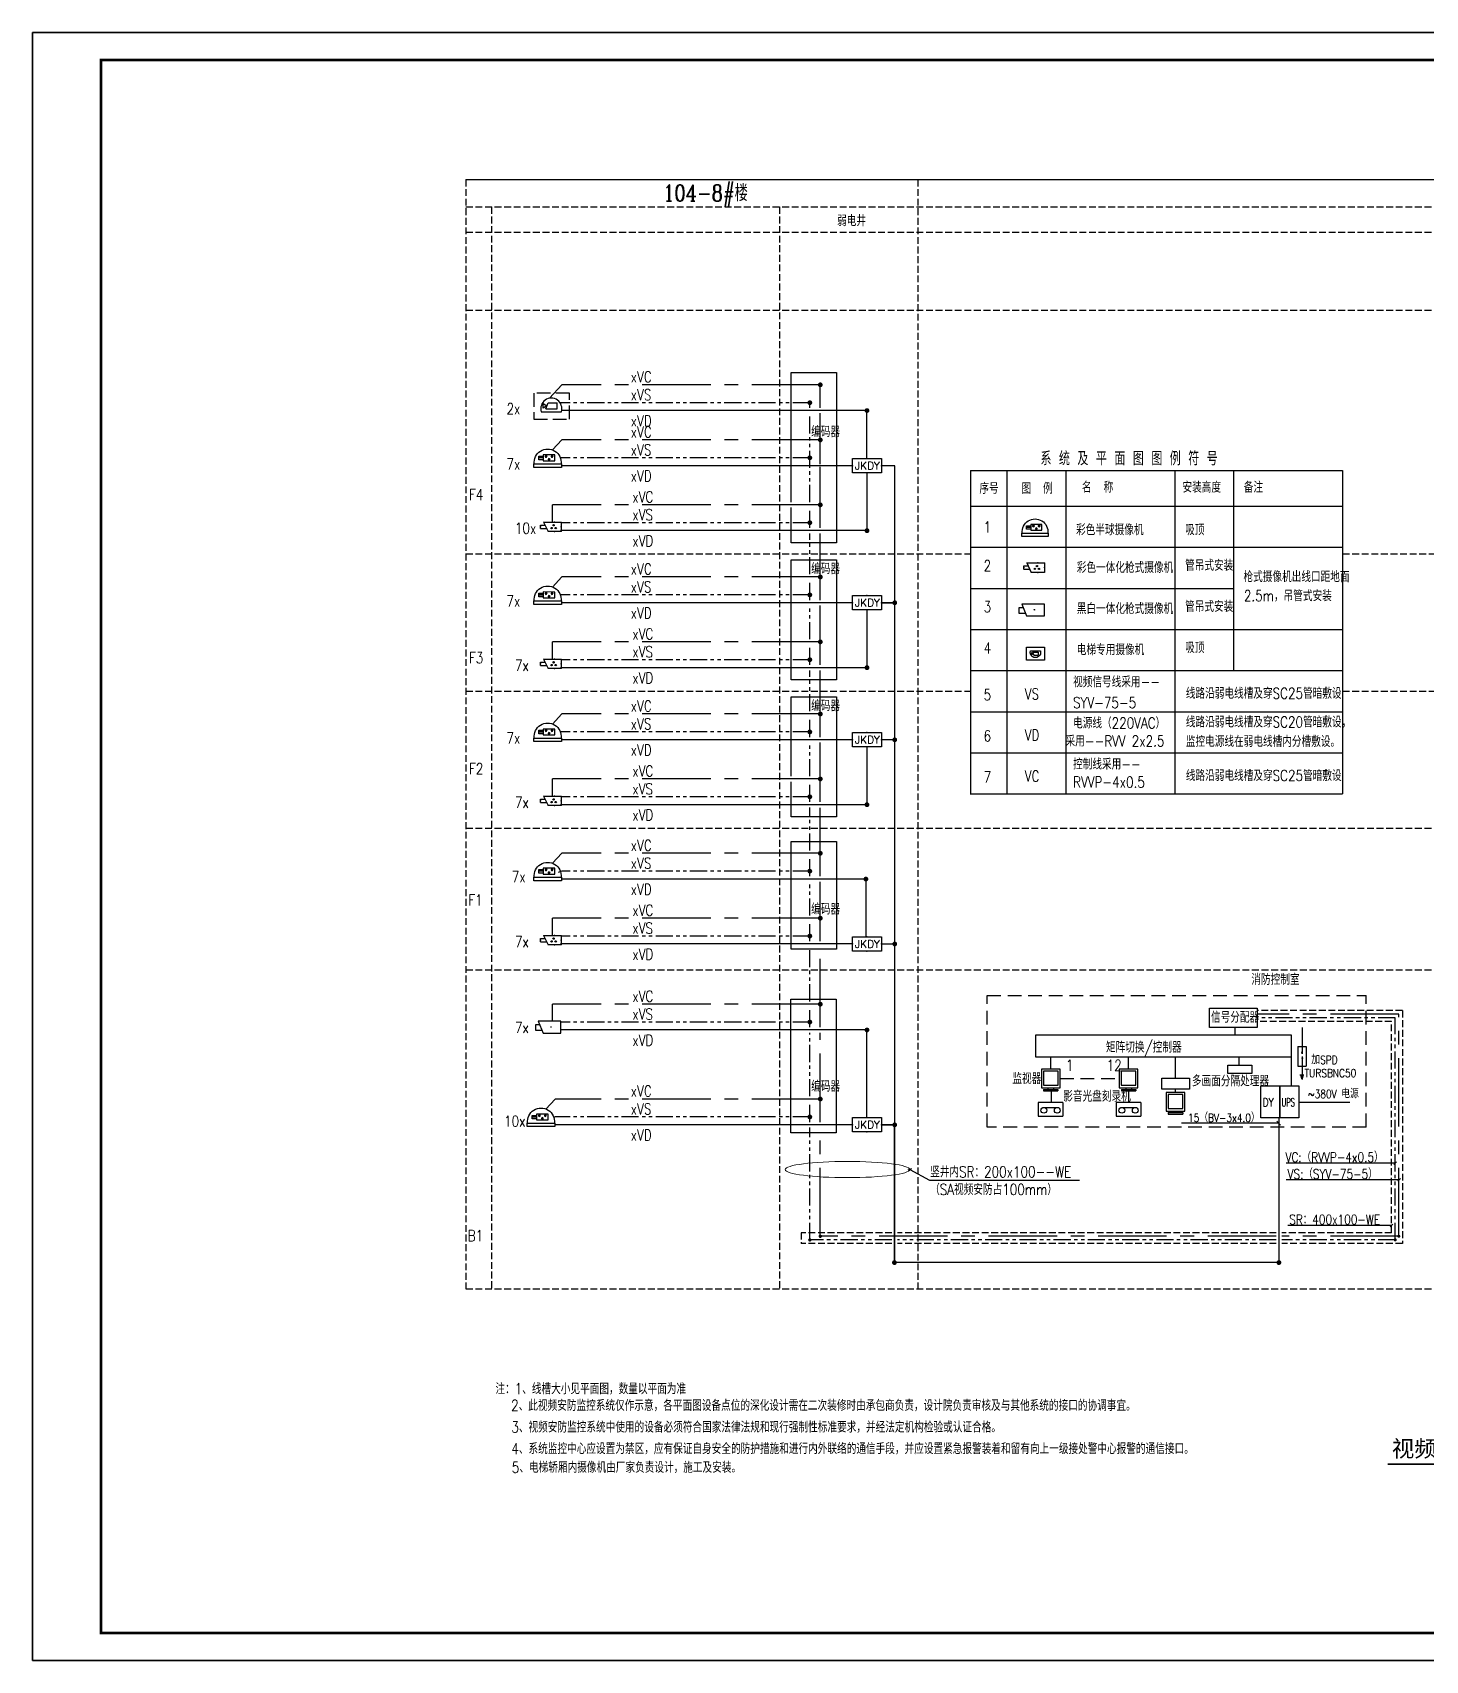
# Model space of a CAD drawing. Extents: x -54686 to 596156, y -555137 to 71395.
# Drawn here: x 215754 to 266606, y -189740 to -130340 of the extents above; entities that cross this region are included whole.
import ezdxf
from ezdxf.enums import TextEntityAlignment as Align

# ---------------------------------------------------------------- set-up
doc = ezdxf.new("R2010")
doc.units = 0
doc.header["$LTSCALE"] = 1000
for name, pattern in [('ah-pole_200$0$CENTER2', [28.575, 19.05, -3.175, 3.175, -3.175]), ('CENTER', [2, 1.25, -0.25, 0.25, -0.25]), ('DASH', [0.35, 0.25, -0.1]), ('DASHED', [0.75, 0.5, -0.25]), ('PHANTOM2', [1.25, 0.625, -0.125, 0.125, -0.125, 0.125, -0.125])]:
    doc.linetypes.add(name, pattern=pattern)
doc.layers.get('0').update_dxf_attribs({"linetype": 'CONTINUOUS'})
for name, color, linetype in [('0-弱电', 7, 'CONTINUOUS'), ('1CX', 252, 'CONTINUOUS'), ('A', 3, 'CONTINUOUS'), ('ah-pole_200$0$A-FLOR-8', 252, 'ah-pole_200$0$CENTER2'), ('DIM-系统', 3, 'CONTINUOUS'), ('E-ANNO-TABS', 252, 'CONTINUOUS'), ('E-ANNO-TABT', 252, 'CONTINUOUS'), ('E-EQUIP-通讯', 3, 'CONTINUOUS'), ('EQUIP', 3, 'CONTINUOUS'), ('EQUIP-安防', 80, 'CONTINUOUS'), ('EQUIP-电视', 3, 'CONTINUOUS'), ('EQUIP-通讯', 3, 'CONTINUOUS'), ('J', 252, 'CONTINUOUS'), ('TEL_TITLE', 6, 'CONTINUOUS'), ('TERM', 252, 'CONTINUOUS'), ('TQ', 252, 'CONTINUOUS'), ('WALL', 9, 'CONTINUOUS'), ('WIRE', 4, 'CONTINUOUS'), ('WIRE-消防', 4, 'TG_FS'), ('WIRE-通讯', 4, 'CONTINUOUS'), ('WRSOCK', 252, 'CONTINUOUS'), ('表格图框层', 7, 'CONTINUOUS')]:
    doc.layers.add(name, color=color, linetype=linetype)
doc.styles.add('_TEL_DIM', font='SIMPLEX', dxfattribs={"width": 0.8, "height": 3.5, "bigfont": 'HZTXT'})
doc.styles.add('DIM_FONT', font='SIMPLEX', dxfattribs={"width": 0.7, "bigfont": 'GBCBIG'})
doc.styles.add('MM', font='complex.shx', dxfattribs={"width": 0.8, "bigfont": 'hztxt.shx'})
doc.styles.get("Standard").update_dxf_attribs({"font": 'GBENOR', "bigfont": 'GBCBIG'})
doc.styles.add('TG_LINETYPE', font='SIMPLEX', dxfattribs={"width": 0.8, "height": 3, "bigfont": 'HZTXT'})
doc.styles.add('TQ', font='simhei.ttf')
doc.linetypes.add('TG_FS', pattern='A,2,-0.6,["FS",TG_LINETYPE,S=0.1,R=0,X=-0.5,Y=-0.15],0', length=2.6)
doc.dimstyles.get("Standard").update_dxf_attribs({"dimscale": 100, "dimtxt": 3.5, "dimasz": 1, "dimexe": 2.5, "dimexo": 3, "dimgap": 1.5, "dimtad": 1, "dimdec": 0, "dimzin": 0, "dimdsep": 46, "dimtxsty": 'Standard', "dimblk": 'ARCHTICK', "dimcen": 0.09, "dimadec": 0, "dimazin": 0, "dimtfac": 1, "dimtdec": 0, "dimtix": 1, "dimtmove": 2, "dimatfit": 3, "dimfxl": 0, "dimtolj": 1, "dimtzin": 0, "dimarcsym": 0})

# ---------------------------------------------------------------- blocks, each defined once
blk = doc.blocks.new('_LINKPT1')
blk.add_line((0, 0), (0, 0))
blk = doc.blocks.new('_Z1IZG')
for p, q in [((-0.65, 0.65), (-0.65, -0.65)), ((0.65, 0.65), (-0.65, 0.65)), ((-0.51, 0.51), (-0.51, -0.45)), ((0.51, 0.51), (-0.51, 0.51)), ((0.51, -0.45), (0.51, 0.51)), ((0.65, -0.65), (0.65, 0.65)), ((-0.65, -0.65), (0.65, -0.65)), ((-0.51, -0.45), (0.51, -0.45)), ((-0.5, -0.75), (0.5, -0.75)), ((-0.5, -0.75), (-0.5, -0.85)), ((-0.5, -0.85), (0.5, -0.85)), ((-0.2, -0.65), (-0.2, -0.75)), ((0.2, -0.65), (0.2, -0.75)), ((0.5, -0.75), (0.5, -0.85))]:
    blk.add_line(p, q)
at = {"xscale": 0.002, "yscale": 0.002, "zscale": 0.002}
for p in [(-0.65, 0), (0, 0.65), (0.65, 0), (0, -0.65)]:
    blk.add_blockref('_LINKPT1', p, dxfattribs=at)
at = {"style": 'DIM_FONT', "width": 0.8, "flags": 9}
blk.add_attdef('A', (0, 0), '', height=0.00002, dxfattribs=at)
blk = doc.blocks.new('M_I74GLL')
for p, q in [((0.65, 0.7), (-0.65, 0.7)), ((-0.65, 0.7), (-0.65, 0)), ((-0.65, 0), (0.65, 0)), ((-0.35, 0.45), (0.35, 0.45)), ((0.65, 0.7), (0.65, 0))]:
    blk.add_line(p, q)
for centre in [(-0.35, 0.3), (0.35, 0.3)]:
    blk.add_circle(centre, 0.15)
at = {"xscale": 0.002, "yscale": 0.002, "zscale": 0.002}
for p in [(-0.65, 0.35), (0, 0.7), (0, 0), (0.65, 0.35)]:
    blk.add_blockref('_LINKPT1', p, dxfattribs=at)
at = {"width": 0.8, "flags": 9}
blk.add_attdef('A', (0, 0), '', height=0.00002, dxfattribs=at)
blk = doc.blocks.new('$TelecSys$00000011')
at = {"const_width": 0.5}
blk.add_lwpolyline([(-0.25, 0, 1), (0.25, 0, 1)], format="xyb", close=True, dxfattribs=at)
blk = doc.blocks.new('$equip_U$00000310(郝)')
for p, q in [((-1.02, 0.47), (-0.69, 0.47)), ((-1.02, 0.23), (-1.02, 0.47)), ((-1.02, 0.23), (-0.58, 0.23)), ((-0.8, 0.7), (0.48, 0.7)), ((-0.8, 0.7), (-0.48, 0)), ((0.48, 0), (-0.48, 0)), ((0.48, 0.7), (0.48, 0))]:
    blk.add_line(p, q)
at = {"const_width": 0.06}
for points in [[(-0.58, 0.23), (-1.02, 0.23), (-1.02, 0.47), (-0.69, 0.47)], [(-0.64, 0.35), (-0.8, 0.7), (0.48, 0.7), (0.48, 0), (-0.48, 0), (-0.64, 0.35)]]:
    blk.add_lwpolyline(points, dxfattribs=at)
for centre in [(-0.22, 0.26), (-0.07, 0.46), (0.08, 0.26)]:
    blk.add_circle(centre, 0.05)
for p in [(-1.02, 0.35), (0, 0.7), (0, 0), (0.48, 0.35)]:
    blk.add_point(p)
for points in [[(-0.25, 0.3), (-0.2, 0.3), (-0.27, 0.28), (-0.18, 0.28)], [(-0.27, 0.28), (-0.18, 0.28), (-0.27, 0.26), (-0.17, 0.26)], [(-0.27, 0.23), (-0.18, 0.23), (-0.27, 0.26), (-0.17, 0.26)], [(-0.25, 0.22), (-0.2, 0.22), (-0.27, 0.23), (-0.18, 0.23)], [(-0.22, 0.31), (-0.22, 0.31), (-0.25, 0.3), (-0.2, 0.3)], [(-0.22, 0.21), (-0.22, 0.21), (-0.25, 0.22), (-0.2, 0.22)], [(-0.1, 0.5), (-0.05, 0.5), (-0.12, 0.48), (-0.03, 0.48)], [(-0.12, 0.48), (-0.03, 0.48), (-0.12, 0.46), (-0.02, 0.46)], [(-0.12, 0.43), (-0.03, 0.43), (-0.12, 0.46), (-0.02, 0.46)], [(-0.1, 0.42), (-0.05, 0.42), (-0.12, 0.43), (-0.03, 0.43)], [(-0.07, 0.51), (-0.07, 0.51), (-0.1, 0.5), (-0.05, 0.5)], [(-0.07, 0.41), (-0.07, 0.41), (-0.1, 0.42), (-0.05, 0.42)], [(0.05, 0.3), (0.1, 0.3), (0.03, 0.28), (0.12, 0.28)], [(0.03, 0.28), (0.12, 0.28), (0.03, 0.26), (0.13, 0.26)], [(0.03, 0.23), (0.12, 0.23), (0.03, 0.26), (0.13, 0.26)], [(0.05, 0.22), (0.1, 0.22), (0.03, 0.23), (0.12, 0.23)], [(0.08, 0.31), (0.08, 0.31), (0.05, 0.3), (0.1, 0.3)], [(0.08, 0.21), (0.08, 0.21), (0.05, 0.22), (0.1, 0.22)]]:
    blk.add_solid(points)
at = {"color": 7, "style": '_TEL_DIM', "flags": 1}
blk.add_attdef('A', text='', height=0.000025, dxfattribs=at).set_placement((0, 0), align=Align.MIDDLE_CENTER)
blk = doc.blocks.new('S333')
at = {"layer": 'A', "linetype": 'Continuous'}
for p, q in [((862, 486), (-227, 486)), ((624, 322), (0, 322)), ((0, 322), (0, 0)), ((486, 0), (0, 0)), ((624, 322), (486, 0)), ((555, 161), (764, 281)), ((764, 40), (555, 161)), ((764, 281), (764, 40))]:
    blk.add_line(p, q, dxfattribs=at)
blk.add_arc((317, 315), 571, 162.54119, 17.45881, dxfattribs=at)
blk = doc.blocks.new('J_4')
at = {"layer": 'A'}
for p, q in [((0, 3), (11.46, 3)), ((0, -3), (0, 3)), ((11.46, 3), (8.97, -3)), ((10.7, 1.16), (12.95, 1.16)), ((12.95, 1.16), (12.95, -1.57)), ((8.97, -3), (0, -3)), ((12.95, -1.57), (9.56, -1.57))]:
    blk.add_line(p, q, dxfattribs=at)
at = {"layer": 'A', "const_width": 0.25}
blk.add_lwpolyline([(4.89, 0.11, 1), (5.14, 0.11, 1)], format="xyb", close=True, dxfattribs=at)
blk = doc.blocks.new('$equip$00001957')
for p, q in [((0.75, 0.3), (-0.75, 0.3)), ((-0.75, 0.3), (-0.75, -0.3)), ((0.75, -0.3), (0.75, 0.3)), ((-0.75, -0.3), (0.75, -0.3))]:
    blk.add_line(p, q)
for p in [(-0.75, 0), (0, 0.3), (0.75, 0), (0, -0.3)]:
    blk.add_point(p)
at = {"color": 7, "style": '_TEL_DIM'}
blk.add_attdef('$TEXT$', text='', height=0.4, dxfattribs=at).set_placement((-0.018, 0.002), align=Align.MIDDLE_CENTER)
at = {"color": 7, "style": '_TEL_DIM', "flags": 1}
blk.add_attdef('A', text='', height=0.00002, dxfattribs=at).set_placement((0, 0), align=Align.MIDDLE_CENTER)
blk = doc.blocks.new('A$C6DFF56AD')
at = {"layer": 'EQUIP-安防'}
for p, q in [((163, 909), (1367, 908)), ((163, 755), (163, 909)), ((1367, 754), (163, 755)), ((1367, 908), (1367, 754)), ((448, 621), (448, 365)), ((962, 620), (448, 621)), ((448, 365), (962, 364)), ((538, 424), (580, 467)), ((583, 388), (538, 433)), ((560, 392), (541, 410)), ((542, 409), (595, 462)), ((597, 394), (543, 448)), ((550, 398), (606, 454)), ((608, 403), (553, 458)), ((563, 390), (614, 441)), ((615, 416), (566, 465)), ((580, 388), (616, 424)), ((616, 435), (585, 466)), ((668, 554), (710, 596)), ((713, 518), (668, 563)), ((690, 521), (671, 540)), ((672, 539), (725, 592)), ((728, 523), (673, 577)), ((681, 527), (736, 583)), ((738, 532), (683, 588)), ((693, 520), (744, 571)), ((745, 545), (696, 595)), ((710, 517), (746, 554)), ((746, 564), (715, 595)), ((798, 424), (840, 467)), ((843, 388), (798, 433)), ((802, 409), (855, 462)), ((820, 392), (802, 410)), ((858, 394), (803, 448)), ((811, 398), (866, 454)), ((868, 403), (813, 458)), ((823, 390), (874, 441)), ((875, 416), (826, 465)), ((840, 388), (876, 424)), ((876, 435), (845, 466)), ((962, 364), (962, 620)), ((962, 419), (962, 572)), ((962, 572), (1148, 572)), ((962, 495), (1148, 495)), ((1148, 459), (962, 459)), ((1148, 419), (962, 419)), ((1148, 572), (1148, 419))]:
    blk.add_line(p, q, dxfattribs=at)
at = {"layer": 'EQUIP-安防', "extrusion": (0, 0, -1)}
for centre, major_axis, start_param, end_param in [((765, 693), (415, 415), 0.681903, 4.032126), ((577, 427), (-27.8, 27.8), 5.497787, 11.780972), ((707, 557), (27.9, 27.9), 3.926991, 10.210176), ((837, 427), (-27.8, 27.8), 5.497787, 11.780972)]:
    blk.add_ellipse(centre, major_axis=major_axis, ratio=1, start_param=start_param, end_param=end_param, dxfattribs=at)
blk = doc.blocks.new('A$C002A0602')
at = {"layer": 'A', "linetype": 'ByBlock', "elevation": 0}
blk.add_lwpolyline([(653, 0), (0, 0), (0, 477), (653, 477)], close=True, dxfattribs=at)
at = {"layer": 'A', "linetype": 'ByBlock', "xscale": -0.3360000029206276, "yscale": 0.3359999996609986, "zscale": 0.336}
blk.add_blockref('S333', (427, 180), dxfattribs=at)
blk = doc.blocks.new('A$C0199260F')
at = {"layer": 'TEL_TITLE'}
blk.add_lwpolyline([(-84100, 59400), (0, 59400), (0, 0), (-84100, 0)], close=True, dxfattribs=at)
blk = doc.blocks.new('SDG AETH AE5H')
at = {"layer": 'DIM-系统'}
blk.add_lwpolyline([(-54686, 13482), (29414, 13482), (29414, -45918), (-54686, -45918)], close=True, dxfattribs=at)

msp = doc.modelspace()

# ---------------------------------------------------------------- linework, layer by layer
at = {"layer": '0-弱电', "color": 7, "lineweight": 0}
msp.add_ellipse((245503, -171827), major_axis=(2273, 0), ratio=0.130399, dxfattribs=at)
at = {"layer": '1CX', "linetype": 'DASHED'}
for p, q in [((250606, -170282), (250606, -165482)), ((250606, -165482), (264445, -165482)), ((264445, -170282), (264445, -165482)), ((264445, -170282), (250606, -170282))]:
    msp.add_line(p, q, dxfattribs=at)
at = {"layer": 'A', "linetype": 'ByBlock', "elevation": 0}
msp.add_lwpolyline([(252698, -153243), (252044, -153243), (252044, -152766), (252698, -152766)], close=True, dxfattribs=at)
at = {"layer": 'ah-pole_200$0$A-FLOR-8', "color": 9, "linetype": 'DASH'}
for p, q in [((231573, -135702), (231573, -176176)), ((248076, -135702), (248076, -176176)), ((231573, -136702), (281652, -136702)), ((232513, -136702), (232513, -176176)), ((243020, -136702), (243020, -176176)), ((231573, -137626), (281652, -137626)), ((231573, -140468), (281652, -140468)), ((231573, -149367), (249994, -149367)), ((263581, -149367), (281652, -149367)), ((231573, -154367), (249994, -154367)), ((263581, -154367), (281652, -154367)), ((231573, -159367), (281652, -159367)), ((231573, -164544), (281652, -164544)), ((231573, -176176), (281652, -176176)), ((222246, -188740), (287604, -188740))]:
    msp.add_line(p, q, dxfattribs=at)
at = {"layer": 'ah-pole_200$0$A-FLOR-8', "color": 9, "linetype": 'ByBlock'}
msp.add_line((231573, -135702), (281652, -135702), dxfattribs=at)
at = {"layer": 'E-ANNO-TABS', "color": 7, "linetype": 'CENTER', "ltscale": 2}
for p, q in [((234624, -143686), (235082, -143194)), ((244514, -143194), (235082, -143194)), ((244514, -144038), (244514, -143194)), ((244514, -146094), (244514, -144230)), ((234741, -145571), (235082, -145205)), ((244514, -145205), (235082, -145205)), ((244514, -148415), (244514, -146189)), ((244514, -148415), (244514, -146245)), ((244514, -147574), (234733, -147574)), ((234733, -148200), (234733, -147574)), ((244514, -151046), (244514, -148615)), ((234741, -150572), (235082, -150206)), ((244514, -150206), (235082, -150206)), ((244514, -153415), (244514, -151246)), ((244514, -152575), (234733, -152575)), ((234733, -153200), (234733, -152575)), ((244514, -156046), (244514, -153615)), ((234741, -155571), (235082, -155205)), ((244514, -155205), (235082, -155205)), ((244514, -158415), (244514, -156246)), ((244514, -157575), (234733, -157575)), ((234733, -158200), (234733, -157575)), ((244514, -161128), (244514, -158615)), ((234741, -160654), (235082, -160288)), ((244514, -160288), (235082, -160288)), ((244514, -163497), (244514, -161328)), ((244514, -162657), (234733, -162657)), ((234733, -163282), (234733, -162657)), ((244514, -166634), (244514, -163697)), ((244514, -165794), (234733, -165794)), ((234733, -166419), (234733, -165794)), ((265634, -166161), (260462, -166161)), ((265634, -174263), (265634, -166161)), ((244514, -170095), (244514, -166834)), ((234499, -169621), (234839, -169255)), ((244514, -169255), (234839, -169255)), ((244514, -174263), (244514, -170295)), ((261157, -174263), (244514, -174263)), ((265634, -174263), (261357, -174263))]:
    msp.add_line(p, q, dxfattribs=at)
at = {"layer": 'EQUIP'}
for p, q in [((261252, -170136), (257705, -170136)), ((261185, -170063), (261315, -170203))]:
    msp.add_line(p, q, dxfattribs=at)
msp.add_lwpolyline([(259386, -168328), (259386, -168018), (260265, -168018), (260265, -168328)], close=True, dxfattribs=at)
at = {"layer": 'J'}
for p, q in [((249994, -146317), (249994, -158123)), ((249994, -146317), (263581, -146317)), ((251326, -146317), (251326, -158123)), ((253473, -146317), (253473, -158123)), ((257454, -146317), (257454, -158123)), ((259600, -146317), (259600, -153623)), ((263581, -146317), (263581, -158123)), ((249994, -147623), (263581, -147623)), ((249994, -149123), (263581, -149123)), ((249994, -150623), (259600, -150623)), ((249994, -152123), (263581, -152123)), ((249982, -153623), (263581, -153623)), ((249982, -153623), (257454, -153623)), ((249982, -155123), (263581, -155123)), ((249982, -156623), (263581, -156623)), ((249982, -158123), (263581, -158123))]:
    msp.add_line(p, q, dxfattribs=at)
at = {"layer": 'TEL_TITLE'}
msp.add_lwpolyline([(215754, -189740), (299854, -189740), (299854, -130340), (215754, -130340)], close=True, dxfattribs=at)
at = {"layer": 'TEL_TITLE', "const_width": 100}
msp.add_lwpolyline([(218254, -188740), (298854, -188740), (298854, -131340), (218254, -131340)], close=True, dxfattribs=at)
at = {"layer": 'WALL', "color": 7, "const_width": 54.5}
msp.add_lwpolyline([(265227, -182581), (273196, -182581)], dxfattribs=at)
at = {"layer": 'WIRE', "color": 7, "linetype": 'PHANTOM2'}
for p, q in [((244131, -143847), (235011, -143847)), ((244131, -144034), (244131, -143847)), ((244131, -147474), (244131, -144243)), ((244131, -145858), (235022, -145858)), ((244131, -147474), (244131, -146245)), ((244131, -148415), (244131, -147674)), ((244131, -148415), (244131, -147674)), ((244131, -148227), (235044, -148227)), ((244131, -150106), (244131, -148615)), ((244131, -150858), (235022, -150858)), ((244131, -151046), (244131, -150306)), ((244131, -152475), (244131, -151246)), ((244131, -153227), (235044, -153227)), ((244131, -153415), (244131, -152675)), ((244131, -155105), (244131, -153615)), ((244131, -156046), (244131, -155305)), ((244131, -155858), (235022, -155858)), ((244131, -157475), (244131, -156246)), ((244131, -158415), (244131, -157675)), ((244131, -158227), (235044, -158227)), ((244131, -160188), (244131, -158615)), ((244131, -160940), (235082, -160940)), ((244131, -161128), (244131, -160388)), ((244131, -162557), (244131, -161328)), ((244131, -163309), (235044, -163309)), ((244131, -163497), (244131, -162757)), ((244131, -165694), (244131, -163697)), ((244131, -166634), (244131, -165894)), ((265503, -166292), (260462, -166292)), ((265503, -174394), (265503, -166292)), ((244131, -166446), (235044, -166446)), ((244131, -169155), (244131, -166834)), ((244131, -170095), (244131, -169355)), ((244131, -169907), (234839, -169907)), ((244131, -174394), (244131, -170295)), ((247131, -174394), (244131, -174394)), ((261157, -174394), (247331, -174394)), ((265503, -174394), (261357, -174394))]:
    msp.add_line(p, q, dxfattribs=at)
at = {"layer": 'WIRE', "color": 7}
for p, q in [((246218, -144134), (235066, -144134)), ((246218, -145883), (246218, -144134)), ((245693, -146145), (235066, -146145)), ((246218, -146408), (246218, -148515)), ((247231, -146145), (246743, -146145)), ((246218, -148515), (235027, -148515)), ((245693, -151146), (235066, -151146)), ((246218, -151408), (246218, -153515)), ((247231, -151146), (246743, -151146)), ((246218, -153515), (235027, -153515)), ((245693, -156146), (235066, -156146)), ((247231, -156146), (246743, -156146)), ((246218, -156408), (246218, -158515)), ((246218, -158515), (235027, -158515)), ((246179, -161228), (235066, -161228)), ((246179, -161228), (246179, -163335)), ((245693, -163597), (235027, -163597)), ((246218, -166734), (235027, -166734)), ((246218, -169933), (246218, -166734)), ((259645, -166641), (259645, -166912)), ((252925, -168168), (252925, -167733)), ((255767, -168168), (255767, -167733)), ((257478, -168499), (257478, -167733)), ((259800, -168018), (259800, -167733)), ((252937, -168953), (252937, -169386)), ((255762, -168953), (255762, -169386)), ((257480, -169016), (257480, -168897)), ((261980, -169368), (263847, -169368)), ((245693, -170195), (234823, -170195)), ((261257, -175223), (247231, -175223))]:
    msp.add_line(p, q, dxfattribs=at)
at = {"layer": 'WIRE', "color": 7, "linetype": 'DASH'}
for p, q in [((265765, -166030), (260462, -166030)), ((265765, -166030), (265765, -174526)), ((265371, -166423), (260462, -166423)), ((265371, -174132), (265371, -166423)), ((247131, -174132), (243816, -174132)), ((243816, -174132), (243816, -174526)), ((247131, -174526), (243816, -174526)), ((261157, -174132), (247331, -174132)), ((261157, -174526), (247331, -174526)), ((265371, -174132), (261357, -174132)), ((265765, -174526), (261357, -174526))]:
    msp.add_line(p, q, dxfattribs=at)
at = {"layer": 'WIRE', "color": 7, "linetype": 'DASHED'}
msp.add_line((253266, -168509), (255426, -168509), dxfattribs=at)
at = {"layer": 'WIRE', "color": 7}
for points in [[(243446, -147474), (243446, -142744), (245100, -142744), (245100, -148963), (243446, -148963), (243446, -147674)], [(247220, -146145), (247220, -146145), (247220, -175223), (247220, -175223), (247220, -170195), (246748, -170195)], [(246743, -151146), (247231, -151146)], [(243446, -157475), (243446, -154580), (245100, -154580), (245100, -158963), (243446, -158963), (243446, -157675)], [(246743, -163597), (247231, -163597)], [(246743, -170195), (247231, -170195)], [(261257, -169943), (261257, -175223)]]:
    msp.add_lwpolyline(points, dxfattribs=at)
for points in [[(245100, -153963), (243446, -153963), (243446, -149580), (245100, -149580)], [(245100, -163787), (243446, -163787), (243446, -159858), (245100, -159858)], [(245087, -170484), (243432, -170484), (243432, -165615), (245087, -165615)]]:
    msp.add_lwpolyline(points, close=True, dxfattribs=at)
at = {"layer": 'WIRE-消防', "color": 6}
for points in [[(235082, -160940), (234944, -160989)], [(234839, -169907), (234786, -169926)]]:
    msp.add_lwpolyline(points, dxfattribs=at)
at = {"layer": 'WIRE-通讯'}
msp.add_line((246218, -145883), (246218, -145883), dxfattribs=at)
msp.add_lwpolyline([(261707, -167733), (261707, -168777)], dxfattribs=at)
at = {"layer": 'WRSOCK'}
for points in [[(258717, -165944), (260462, -165944), (260462, -166641), (258717, -166641)], [(252382, -166912), (261707, -166912), (261707, -167733), (252382, -167733)], [(256986, -168499), (257988, -168499), (257988, -168897), (256986, -168897)], [(260600, -168777), (261290, -168777), (261290, -169943), (260600, -169943)], [(261290, -168777), (261980, -168777), (261980, -169943), (261290, -169943)]]:
    msp.add_lwpolyline(points, close=True, dxfattribs=at)
at = {"layer": '表格图框层'}
for p, q in [((262104, -166642), (262104, -167606)), ((261950, -167339), (261950, -168051)), ((261950, -167339), (262249, -167339)), ((262249, -167339), (262249, -168051)), ((261950, -168051), (262249, -168051)), ((262104, -167606), (262090, -167535)), ((262104, -167606), (262090, -167535)), ((262104, -167606), (262090, -167535)), ((262104, -167701), (262090, -167772)), ((262104, -167606), (262117, -167535)), ((262104, -167701), (262104, -168367)), ((262104, -167701), (262117, -167772)), ((262024, -168367), (262168, -168367)), ((262042, -168414), (262154, -168414)), ((262058, -168461), (262138, -168461)), ((262073, -168498), (262127, -168498)), ((262115, -168536), (262087, -168536)), ((262087, -168536), (262115, -168536))]:
    msp.add_line(p, q, dxfattribs=at)

# ---------------------------------------------------------------- block references
at = {"layer": 'A', "linetype": 'ByBlock', "xscale": -0.3360000029206276, "yscale": 0.3359999996609986, "zscale": 0.336}
msp.add_blockref('S333', (252472, -153063), dxfattribs=at)
at = {"layer": 'DIM-系统'}
msp.add_blockref('SDG AETH AE5H', (270441, -143822), dxfattribs=at)
at = {"layer": 'E-EQUIP-通讯'}
for p, xscale, yscale, zscale, rotation in [((235202, -145447), 0.8400000001399962, 0.8400000001399962, 0.8400000001399962, 180.0469885082741), ((252965, -148003), 0.7999999829626686, 0.7999999829626686, 0.7999999829626686, 180.0469917077587), ((235202, -150447), 0.8400000001399962, 0.8400000001399962, 0.8400000001399962, 180.0469885082741), ((235202, -155447), 0.8400000001399962, 0.8400000001399962, 0.8400000001399962, 180.0469885082741), ((235202, -160529), 0.8400000001399962, 0.8400000001399962, 0.8400000001399962, 180.0469885082741), ((234960, -169497), 0.8400000001399962, 0.8400000001399962, 0.8400000001399962, 180.0469885082741)]:
    msp.add_blockref('A$C6DFF56AD', p, dxfattribs=dict(at, xscale=xscale, yscale=yscale, zscale=zscale, rotation=rotation))
at = {"layer": 'E-EQUIP-通讯', "xscale": 500, "yscale": 500, "zscale": 500}
for p in [(234813, -148550), (252456, -150039), (234813, -153550), (234813, -158550), (234813, -163632)]:
    msp.add_blockref('$equip_U$00000310(郝)', p, dxfattribs=at)
at = {"layer": 'EQUIP'}
for name, p, xscale, yscale, zscale in [('_Z1IZG', (252925, -168509), 525, 525, 525), ('_Z1IZG', (255767, -168509), 525, 525, 525), ('_Z1IZG', (257480, -169358), 525, 525, 525), ('M_I74GLL', (252918, -169876), 700, 700, 700), ('M_I74GLL', (255766, -169876), 700, 700, 700)]:
    msp.add_blockref(name, p, dxfattribs=dict(at, xscale=xscale, yscale=yscale, zscale=zscale))
at = {"layer": 'EQUIP-电视', "linetype": 'DASH', "xscale": -2, "yscale": 2, "zscale": 2, "rotation": 180}
msp.add_blockref('A$C002A0602', (234053, -143493), dxfattribs=at)
at = {"layer": 'EQUIP-通讯'}
ref = msp.add_blockref('$equip$00001957', (246218, -146145), dxfattribs=dict(at, xscale=-700, yscale=875, zscale=875))
ref.add_attrib('$TEXT$', 'JKDY', dxfattribs={"layer": '0', "color": 7, "height": 280, "style": '_TEL_DIM'}).set_placement((246234, -146144), align=Align.MIDDLE_CENTER)
ref = msp.add_blockref('$equip$00001957', (246218, -151146), dxfattribs=dict(at, xscale=-700, yscale=875, zscale=875))
ref.add_attrib('$TEXT$', 'JKDY', dxfattribs={"layer": '0', "color": 7, "height": 280, "style": '_TEL_DIM'}).set_placement((246234, -151145), align=Align.MIDDLE_CENTER)
at = {"layer": 'EQUIP-通讯', "ltscale": 10, "xscale": 72.00000011994749, "yscale": -72, "zscale": 72.00000011994749, "rotation": 179.9997405476757}
for p in [(252693, -151412), (235044, -166635)]:
    msp.add_blockref('J_4', p, dxfattribs=at)
at = {"layer": 'EQUIP-通讯'}
ref = msp.add_blockref('$equip$00001957', (246218, -156146), dxfattribs=dict(at, xscale=-700, yscale=875, zscale=875))
ref.add_attrib('$TEXT$', 'JKDY', dxfattribs={"layer": '0', "color": 7, "height": 280, "style": '_TEL_DIM'}).set_placement((246234, -156145), align=Align.MIDDLE_CENTER)
ref = msp.add_blockref('$equip$00001957', (246218, -163597), dxfattribs=dict(at, xscale=-700, yscale=875, zscale=875))
ref.add_attrib('$TEXT$', 'JKDY', dxfattribs={"layer": '0', "color": 7, "height": 280, "style": '_TEL_DIM'}).set_placement((246234, -163596), align=Align.MIDDLE_CENTER)
ref = msp.add_blockref('$equip$00001957', (246218, -170195), dxfattribs=dict(at, xscale=-700, yscale=875, zscale=875))
ref.add_attrib('$TEXT$', 'JKDY', dxfattribs={"layer": '0', "color": 7, "height": 280, "style": '_TEL_DIM'}).set_placement((246234, -170194), align=Align.MIDDLE_CENTER)
at = {"layer": 'TEL_TITLE'}
msp.add_blockref('A$C0199260F', (299854, -189740), dxfattribs=at)
at = {"layer": 'TERM', "color": 7}
for p, xscale, yscale, zscale in [((244514, -143194), -175, 175, 175), ((244131, -143847), -175, 175, 175), ((246218, -144134), -175, 175, 175), ((244514, -145205), -175, 175, 175), ((244131, -145858), -175, 175, 175), ((244514, -147574), -175, 175, 175), ((244131, -148227), -175, 175, 175), ((246218, -148515), -175, 175, 175), ((244514, -150206), -175, 175, 175), ((244131, -150858), -175, 175, 175), ((247231, -151146), -175, 175, 175), ((244514, -152575), -175, 175, 175), ((244131, -153227), -175, 175, 175), ((246218, -153515), -175, 175, 175), ((244514, -155205), -175, 175, 175), ((244131, -155858), -175, 175, 175), ((247231, -156146), -175, 175, 175), ((244514, -157575), -175, 175, 175), ((244131, -158227), -175, 175, 175), ((246218, -158515), -175, 175, 175), ((244514, -160288), -175, 175, 175), ((244131, -160940), -175, 175, 175), ((246179, -161228), -175, 175, 175), ((244514, -162657), -175, 175, 175), ((244131, -163309), -175, 175, 175), ((247231, -163597), -175, 175, 175), ((244514, -165794), -175, 175, 175), ((244131, -166446), -175, 175, 175), ((246218, -166734), -175, 175, 175), ((244514, -169255), -175, 175, 175), ((244131, -169907), -175, 175, 175), ((247231, -170195), -175, 175, 175), ((244131, -174394), 122.5, 122.5, 122.5), ((244514, -174263), 122.5, 122.5, 122.5), ((265503, -174394), 112, 112, 112), ((265634, -174263), 112, 112, 112), ((247220, -175223), 175, 175, 175), ((261257, -175223), 175, 175, 175)]:
    msp.add_blockref('$TelecSys$00000011', p, dxfattribs=dict(at, xscale=xscale, yscale=yscale, zscale=zscale))

# ---------------------------------------------------------------- texts
at = {"color": 7, "style": '_TEL_DIM', "flags": 1}
for p in [(252354, -148730), (252370, -151628)]:
    msp.add_attdef('REMARK', text='', height=0.01, dxfattribs=at).set_placement(p, align=Align.MIDDLE_CENTER)
at = {"layer": '0-弱电', "color": 7, "style": 'MM', "width": 0.8}
for s, height, p in [('104-8#楼', 600, (238776, -136494)), ('弱电井', 400, (245127, -137405, 0))]:
    msp.add_text(s, height=height, dxfattribs=at).set_placement(p)
at = {"layer": 'E-ANNO-TABT', "color": 7, "style": 'MM'}
for s, height, width, p in [('xVC', 400, 0.8, (237593, -143103)), ('xVS', 400, 0.8, (237593, -143756)), ('2x', 400, 0.8, (233058, -144267)), ('xVD', 400, 0.8, (237593, -144708)), ('xVC', 400, 0.8, (237593, -145114)), ('编码器', 400, 0.8, (244178, -145104)), ('xVS', 400, 0.8, (237593, -145767)), ('7x', 400, 0.8, (233058, -146278)), ('系 统 及 平 面 图 图 例 符 号', 500, 0.8, (252552, -146133)), ('xVD', 400, 0.8, (237593, -146719)), (' 名  称', 400, 0.8, (253847, -147130)), ('安装高度', 400, 0.8, (257736, -147130)), ('备注', 400, 0.8, (259975, -147130)), ('xVC', 400, 0.8, (237648, -147483)), ('序号', 400, 0.8, (250322, -147172)), ('图  例', 400, 0.8, (251856, -147172)), ('xVS', 400, 0.8, (237648, -148136)), ('10x', 400, 0.8, (233367, -148626)), ('1', 400, 0.8, (250476, -148586)), ('彩色半球摄像机', 400, 0.8, (253850, -148681)), ('吸顶', 400, 0.8, (257831, -148681)), ('xVD', 400, 0.8, (237648, -149088)), ('编码器', 400, 0.8, (244178, -150104)), ('2', 400, 0.8, (250476, -149993)), ('彩色一体化枪式摄像机', 400, 0.8, (253877, -150059)), ('管吊式安装', 400, 0.8, (257831, -149981)), ('xVC', 400, 0.8, (237593, -150115)), ('枪式摄像机出线口距地面', 400, 0.8, (259963, -150395)), ('xVS', 400, 0.8, (237593, -150767)), ('2.5m，吊管式安装', 400, 0.8, (259978, -151090)), ('7x', 400, 0.8, (233058, -151278)), ('xVD', 400, 0.8, (237593, -151720)), ('3', 400, 0.8, (250476, -151493)), ('黑白一体化枪式摄像机', 400, 0.8, (253877, -151559)), ('管吊式安装', 400, 0.8, (257831, -151481)), ('xVC', 400, 0.8, (237648, -152484)), ('4', 400, 0.8, (250476, -152993)), ('电梯专用摄像机', 400, 0.8, (253877, -153059)), ('吸顶', 400, 0.8, (257831, -152981)), ('7x', 400, 0.8, (233367, -153626)), ('xVS', 400, 0.8, (237648, -153136)), ('xVD', 400, 0.8, (237648, -154089)), ('视频信号线采用--', 400, 0.8, (253742, -154233)), ('5', 400, 0.8, (250476, -154705)), ('VS', 400, 0.8, (251979, -154673)), ('线路沿弱电线槽及穿SC25管暗敷设', 400, 0.8, (257858, -154650)), ('xVC', 400, 0.8, (237593, -155115)), ('编码器', 400, 0.8, (244178, -155104)), ('SYV-75-5', 400, 0.8, (253742, -154992)), ('xVS', 400, 0.8, (237593, -155767)), ('电源线（220VAC）', 400, 0.8, (253742, -155733)), ('线路沿弱电线槽及穿SC20管暗敷设，', 400, 0.8, (257858, -155696)), ('7x', 400, 0.8, (233058, -156278)), ('6', 400, 0.8, (250476, -156205)), ('VD', 400, 0.8, (251979, -156173)), ('采用--RVV 2x2.5', 400, 0.8, (253464, -156392)), ('监控电源线在弱电线槽内分槽敷设。', 400, 0.8, (257858, -156406)), ('xVD', 400, 0.8, (237593, -156720)), ('控制线采用--', 400, 0.8, (253742, -157233)), ('xVC', 400, 0.8, (237648, -157484)), ('7', 400, 0.8, (250476, -157705)), ('VC', 400, 0.8, (251979, -157673)), ('线路沿弱电线槽及穿SC25管暗敷设', 400, 0.8, (257858, -157650)), ('xVS', 400, 0.8, (237648, -158136)), ('RVVP-4x0.5 ', 400, 0.8, (253742, -157892)), ('7x', 400, 0.8, (233367, -158626)), ('xVD', 400, 0.8, (237648, -159089)), ('xVC', 400, 0.8, (237593, -160197)), ('7x', 400, 0.8, (233250, -161340)), ('xVS', 400, 0.8, (237593, -160849)), ('xVD', 400, 0.8, (237593, -161802)), ('编码器', 400, 0.8, (244180, -162524)), ('xVC', 400, 0.8, (237648, -162566)), ('7x', 400, 0.8, (233367, -163709)), ('xVS', 400, 0.8, (237648, -163219)), ('xVD', 400, 0.8, (237648, -164171)), ('消防控制室', 400, 0.8, (260251, -165090)), ('xVC', 400, 0.8, (237648, -165703)), ('xVS', 400, 0.8, (237648, -166355)), ('信号分配器', 400, 0.8, (258777, -166470)), ('7x', 400, 0.8, (233367, -166845)), ('xVD', 400, 0.8, (237648, -167308)), ('矩阵切换/控制器', 400, 0.8, (254941, -167562)), ('1', 400, 0.8, (253480, -168221)), ('12', 400, 0.8, (254968, -168221)), (' 加SPD', 300, 0.8, (262274, -167978)), ('编码器', 400, 0.8, (244180, -168989)), ('监视器', 400, 0.8, (251525, -168705)), ('多画面分隔处理器', 400, 0.8, (258080, -168794)), ('TURSBNC50', 300, 0.8, (262197, -168459)), ('xVC', 400, 0.8, (237593, -169164)), ('影音光盘刻录机', 400, 0.8, (253384, -169352)), ('DY', 300, 0.8, (260664, -169524)), ('UPS', 300, 0.6, (261354, -169524)), ('~380V 电源', 300, 0.8, (262315, -169220)), ('10x', 400, 0.8, (232970, -170262)), ('xVS', 400, 0.8, (237593, -169817)), ('15（BV-3x4.0）', 300, 0.8, (257936, -170091)), ('xVD', 400, 0.8, (237593, -170769)), ('VC:（RVVP-4x0.5）', 350, 0.8, (261497, -171555)), ('竖井内SR：200x100--WE', 400, 0.8, (248523, -172112)), ('VS:（SYV-75-5）', 350, 0.8, (261573, -172166)), ('（SA视频安防占100mm）', 400, 0.8, (248523, -172754)), ('SR：400x100-WE', 350, 0.8, (261633, -173829)), ('注：1、线槽大小见平面图，数量以平面为准', 400, 0.8, (232653, -180025)), ('2、此视频安防监控系统仅作示意，各平面图设备点位的深化设计需在二次装修时由承包商负责，设计院负责审核及与其他系统的接口的协调事宜。', 400, 0.8, (233226, -180634)), ('3、视频安防监控系统中使用的设备必须符合国家法律法规和现行强制性标准要求，并经法定机构检验或认证合格。', 400, 0.8, (233235, -181425)), ('4、系统监控中心应设置为禁区，应有保证自身安全的防护措施和进行内外联络的通信手段，并应设置紧急报警装着和留有向上一级接处警中心报警的通信接口。', 400, 0.8, (233235, -182211)), ('5、电梯轿厢内摄像机由厂家负责设计，施工及安装。', 400, 0.8, (233252, -182894))]:
    msp.add_text(s, height=height, dxfattribs=dict(at, width=width)).set_placement(p)
at = {"layer": 'E-ANNO-TABT', "color": 7, "style": 'MM', "width": 0.8}
for s, p in [('F4', (231951, -147399)), ('F3', (231951, -153352)), ('F2', (231951, -157399)), ('F1', (231923, -162191)), ('B1', (231923, -174439))]:
    msp.add_text(s, height=400, dxfattribs=at).set_placement(p, align=Align.CENTER)
at = {"layer": 'TQ', "color": 7, "style": 'TQ'}
msp.add_text('视频安防监控系统图', height=600, dxfattribs=at).set_placement((265379, -182309))

# ---------------------------------------------------------------- leaders
for points in [[(265503, -171592), (261522, -171592)], [(265647, -172203), (261522, -172203)], [(265371, -173865), (261582, -173865)]]:
    msp.add_leader(points, dimstyle='Standard', override={"dimgap": 1.5, "dimtad": 0, "dimldrblk": 'Oblique', "dimfxl": 100, "dimfxlon": 1})
at = {"layer": '0-弱电', "color": 7, "lineweight": 0}
msp.add_leader([(247776, -171827), (248497, -172213), (253973, -172213)], dimstyle='Standard', override={"dimtad": 0, "dimldrblk": 'Oblique'}, dxfattribs=at)

doc.saveas('drawing.dxf')
